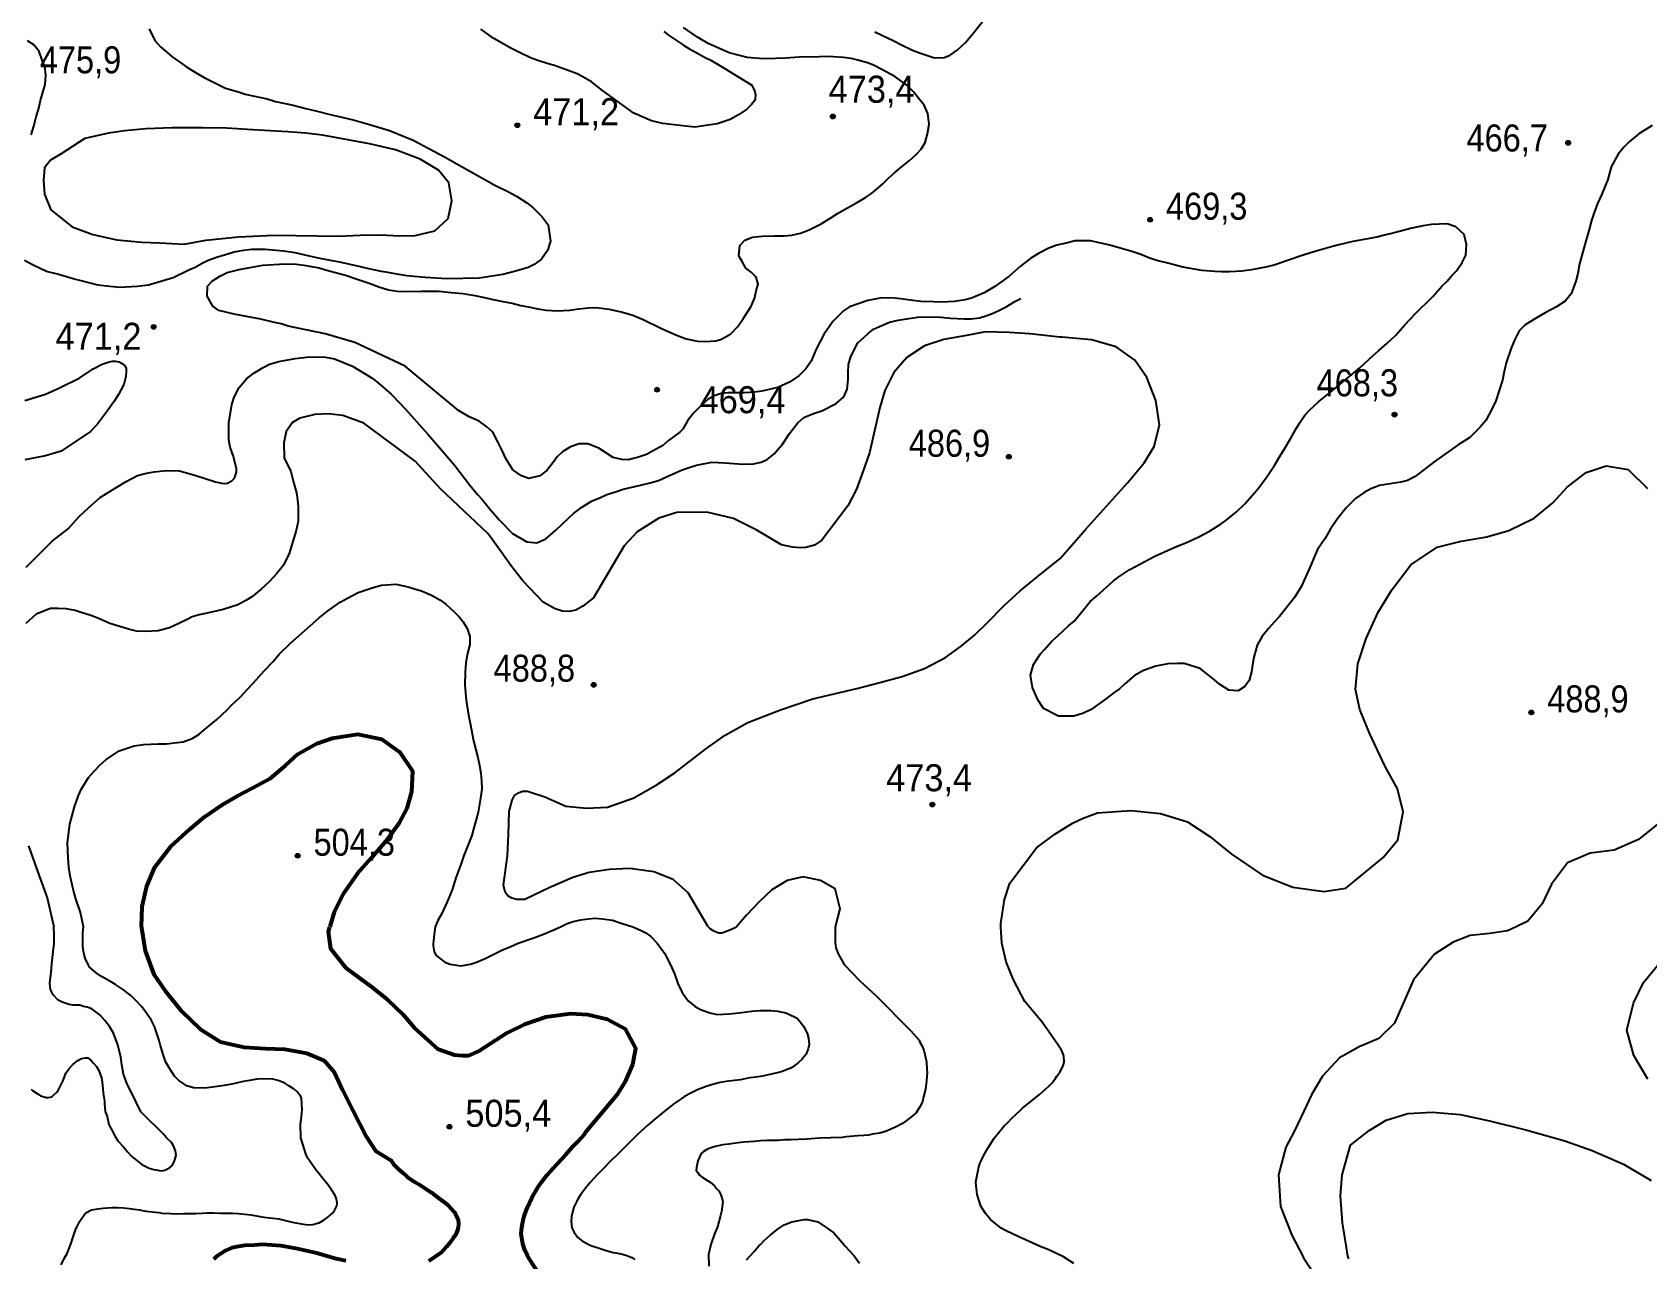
# Model space of a CAD drawing. Header units: metres. Extents: x 547833 to 556102, y 1844799 to 1850994.
# Drawn here: x 552672 to 553688, y 1847791 to 1848563 of the extents above; entities that cross this region are included whole.
import ezdxf

# ---------------------------------------------------------------- set-up
doc = ezdxf.new("R2010")
doc.units = ezdxf.units.M
doc.header["$LTSCALE"] = 6.8
for name, color, linetype, lineweight in [('1', 7, 'Continuous', 25), ('2', 7, 'Continuous', 53), ('3', 7, 'Continuous', 25), ('5', 7, 'Continuous', 13)]:
    doc.layers.add(name, color=color, linetype=linetype, lineweight=lineweight)

msp = doc.modelspace()

# ---------------------------------------------------------------- hatches: boundary and pattern name
at = {"layer": '5'}
for points in [[(553177.45, 1848509.72, 1), (553174.45, 1848509.72, 1)], [(552978.95, 1848504.25, 1), (552975.95, 1848504.25, 1)], [(553640.04, 1848493.17, 1), (553637.04, 1848493.17, 1)], [(553377.04, 1848444.79, 1), (553374.04, 1848444.79, 1)], [(552750.16, 1848377.36, 1), (552747.16, 1848377.36, 1)], [(553066.86, 1848337.87, 1), (553063.86, 1848337.87, 1)], [(553530.77, 1848322.24, 1), (553527.77, 1848322.24, 1)], [(553288.15, 1848295.69, 1), (553285.15, 1848295.69, 1)], [(553027, 1848152.21, 1), (553024, 1848152.21, 1)], [(553616.88, 1848134.87, 1), (553613.88, 1848134.87, 1)], [(553240.05, 1848076.89, 1), (553237.05, 1848076.89, 1)], [(552840.77, 1848044.7, 1), (552837.77, 1848044.7, 1)], [(552936.26, 1847874.21, 1), (552933.26, 1847874.21, 1)]]:
    msp.add_hatch(color=256, dxfattribs=at).paths.add_polyline_path(points)

# ---------------------------------------------------------------- linework, layer by layer
at = {"layer": '1'}
for p, q in [((552704.2, 1847996.29), (552704.47, 1848000)), ((553000, 1847997.97), (553004.53, 1848000)), ((553050.06, 1848000), (553050.35, 1847999.87))]:
    msp.add_line(p, q, dxfattribs=at)
for points in [[(553202.41, 1848563.04), (553214.27, 1848557.28), (553219.13, 1848554.83), (553226.14, 1848551.52), (553230.44, 1848549.8), (553239.8, 1848546.6), (553245.93, 1848546.82), (553249.71, 1848548.35), (553254.1, 1848551.38), (553259.39, 1848556.24), (553264.68, 1848562.52), (553271.04, 1848570.51)], [(553000, 1848387.64), (553002.42, 1848387.52), (553010.42, 1848387.95), (553016.16, 1848388.76), (553022.26, 1848389.3), (553026.97, 1848389.52), (553035.29, 1848388.56), (553043.71, 1848386.68), (553050.09, 1848384.72), (553056.54, 1848382.13), (553067.74, 1848376.62), (553071.9, 1848374.72), (553078.21, 1848371.96), (553083.65, 1848369.9), (553090.75, 1848368.49), (553095.67, 1848368.26), (553102.25, 1848368.69), (553105.8, 1848369.68), (553111.86, 1848373.08), (553116.24, 1848377.58), (553119.82, 1848382.86), (553124.28, 1848390.03), (553124.92, 1848391.31), (553126.92, 1848395.96), (553127.71, 1848400.15), (553128.98, 1848404.24), (553127.69, 1848408.68), (553124.5, 1848411.79), (553121.2, 1848414.41), (553119.04, 1848418.12), (553116.85, 1848422.13), (553117.39, 1848428.51), (553120.64, 1848431.88), (553125.31, 1848433.83), (553131.41, 1848434.36), (553138.97, 1848434.59), (553145.27, 1848434.67), (553150.12, 1848435.06), (553155.66, 1848436.32), (553160.96, 1848438.34), (553168.58, 1848442.21), (553174.77, 1848446.07), (553178.89, 1848448.74), (553183.35, 1848451.14), (553190.76, 1848455.46), (553196.54, 1848458.8), (553200.21, 1848461.27), (553204.25, 1848464.57), (553207.4, 1848467.45), (553211.24, 1848471.2), (553214.84, 1848474.29), (553218.85, 1848477.9), (553223.93, 1848481.8), (553228.36, 1848485.93), (553231.47, 1848489.13), (553233.99, 1848493.36), (553235.44, 1848498.73), (553236.46, 1848505.01), (553235.72, 1848511.55), (553233.39, 1848516.82), (553229.7, 1848521.45), (553226.92, 1848525.08), (553222.48, 1848529.48), (553214.91, 1848534.93), (553206.83, 1848539.39), (553201.48, 1848541.94), (553197.67, 1848543.56), (553191.64, 1848545.24), (553187.58, 1848546.2), (553182.62, 1848546.75), (553176.25, 1848547.29), (553171.81, 1848547.42), (553167.41, 1848547.23), (553154.8, 1848547.07), (553146.34, 1848546.43), (553139.9, 1848546.17), (553132.17, 1848546.08), (553121.98, 1848546.82), (553117.27, 1848548.02), (553110.75, 1848549.81), (553097.6, 1848555.74), (553090.84, 1848559.71)], [(553090.84, 1848559.71), (553081.95, 1848565.65)], [(553691.31, 1848504.14), (553682.9, 1848498.92), (553676.85, 1848493.82), (553673.74, 1848490.62), (553670, 1848485.94), (553665.69, 1848478.03), (553663.42, 1848470.19), (553659.73, 1848460.93), (553657.08, 1848455.1), (553654.39, 1848448.16), (553653.25, 1848444.25), (553651.67, 1848438.7), (553648.96, 1848429.23), (553647.07, 1848422.23), (553645.76, 1848417.03), (553644.56, 1848410.89), (553643.36, 1848406.18), (553640.33, 1848398.1), (553636.73, 1848393.58), (553631.3, 1848389.97), (553624.14, 1848386.31), (553617.91, 1848382.76), (553611.57, 1848378.73), (553607.74, 1848374.98), (553604.77, 1848369.12), (553602.67, 1848363.98), (553599.6, 1848354.79), (553598.13, 1848348.31), (553597.2, 1848343.94), (553594.86, 1848336.73), (553593, 1848330.84), (553590.69, 1848326.15), (553586.65, 1848318.59), (553583.06, 1848314.08), (553576.66, 1848307.82), (553569.29, 1848303.2), (553554.24, 1848292.49), (553542.34, 1848283.25), (553537.56, 1848280.81), (553533.27, 1848279.7), (553527.83, 1848278.92), (553519.93, 1848277.55), (553514.32, 1848275.5), (553510.17, 1848273.13), (553504.74, 1848269.51), (553498.79, 1848263.47), (553493.26, 1848256.53), (553488.81, 1848249.87), (553485.36, 1848244.11), (553483.21, 1848240.7), (553480.76, 1848237.27), (553478.76, 1848232.62), (553476.76, 1848227.97), (553474.14, 1848221.83), (553470.73, 1848214.34), (553466.48, 1848207.23), (553460.12, 1848199.24), (553456.94, 1848195.25), (553453.56, 1848191.71), (553450.2, 1848187.86), (553445.92, 1848182.48), (553442.88, 1848177.24), (553440.75, 1848169.57), (553439.86, 1848164.89), (553439.42, 1848160.42), (553437.84, 1848154.87), (553435.11, 1848151.09), (553430.99, 1848148.41), (553425.1, 1848148.85), (553419.3, 1848152.62), (553415.1, 1848156.25), (553406.98, 1848162.43), (553396.99, 1848165.56), (553392.87, 1848165.73), (553386.74, 1848165.5), (553379.18, 1848163.86), (553371.43, 1848161.24), (553365.79, 1848158.08), (553359.46, 1848152.62), (553356.31, 1848149.74)], [(553356.31, 1848149.74), (553352.96, 1848147.31), (553347.42, 1848143.21), (553342.16, 1848139.45), (553338.53, 1848136.67), (553333.58, 1848134.37), (553327.48, 1848132.42), (553317.99, 1848132.61), (553308.45, 1848137.37), (553304.83, 1848142.8), (553301.59, 1848150.48), (553300.4, 1848158.24), (553302.15, 1848165.07), (553306.47, 1848171.56), (553309.13, 1848174.55), (553313.76, 1848179.65), (553317.18, 1848182.88), (553321.33, 1848186.67), (553324.48, 1848189.55), (553327.8, 1848192.3), (553331.67, 1848197.16), (553337.93, 1848204.66), (553341.8, 1848208.1), (553352.56, 1848217.68), (553355.91, 1848220.12), (553362.8, 1848224.85), (553378.44, 1848233.09), (553384.6, 1848235.84), (553392.57, 1848239.43), (553398, 1848241.63), (553406.1, 1848245.39), (553412.82, 1848248.83), (553419.6, 1848253.07), (553423.09, 1848255.68), (553429.91, 1848261.03), (553435.03, 1848266.03), (553439.8, 1848271.31), (553443.7, 1848275.86), (553448.88, 1848283.08), (553454.03, 1848290.61), (553456.41, 1848294.67), (553460.14, 1848300.78), (553463.97, 1848307.37), (553467.29, 1848312.95), (553469.95, 1848317.36), (553472.92, 1848321.8), (553475.72, 1848324.96), (553481.73, 1848330.38), (553489.97, 1848337.16), (553493.88, 1848340.28), (553507.43, 1848351.61), (553513.59, 1848357.2), (553519.47, 1848362.45), (553524.48, 1848366.96), (553529.91, 1848372), (553535.79, 1848378.67), (553542.57, 1848385.75), (553546.09, 1848389.47), (553549.24, 1848392.35), (553553.35, 1848396.45), (553559.23, 1848403.11), (553562.51, 1848406.17), (553565.28, 1848409.64), (553568.25, 1848412.66), (553571.91, 1848417.97), (553574.09, 1848422.48), (553574.59, 1848429.17), (553573.09, 1848435.48), (553567.95, 1848440.42), (553562.37, 1848442.31), (553557.34, 1848442.06), (553552.63, 1848441.84), (553547.36, 1848440.93), (553540.26, 1848439.49), (553533.06, 1848437.57), (553529.08, 1848436.49), (553523.09, 1848435.02), (553518.93, 1848434.07), (553512.59, 1848432.88), (553503, 1848431.16), (553494.23, 1848429.06), (553490.25, 1848427.98), (553478.48, 1848424.59), (553472.38, 1848422.64), (553461.44, 1848418.87), (553454.13, 1848416.47), (553449.08, 1848415.1), (553439.34, 1848413.21), (553433.28, 1848412.37), (553425.59, 1848411.97), (553420.53, 1848412.03), (553416.23, 1848412.33), (553408.12, 1848412.83), (553396.2, 1848414.95), (553386.59, 1848417.5), (553379.76, 1848419.25), (553374.84, 1848420.9), (553369.71, 1848423), (553363.99, 1848424.72), (553350.25, 1848428.85), (553338.12, 1848431.42)], [(553338.12, 1848431.42), (553328.49, 1848431.44), (553322.63, 1848430.14), (553316.78, 1848428.85), (553311.79, 1848426.86), (553305.39, 1848423.45), (553300.51, 1848420.53), (553293.97, 1848415.52), (553286.95, 1848409.2), (553277.89, 1848402.81), (553271.24, 1848398.74), (553263.25, 1848395.46), (553259.26, 1848394.38), (553252.58, 1848393.46), (553244.75, 1848392.89), (553239.34, 1848393.23), (553231.27, 1848393.42), (553226.31, 1848393.96), (553220.21, 1848394.85), (553214.94, 1848395.35), (553206.69, 1848395.68), (553198.03, 1848394.07), (553192.56, 1848392.19), (553186.5, 1848389.92), (553182.66, 1848387.59), (553176.02, 1848380.68), (553173.16, 1848376.72), (553170.57, 1848373.11), (553165.36, 1848363.36), (553162.25, 1848355.91), (553158.87, 1848350.94), (553154.48, 1848346.5), (553148.77, 1848342.54), (553141.39, 1848339.33), (553131.25, 1848336.92), (553126.57, 1848336.39), (553120.3, 1848335.99), (553116.21, 1848335.85), (553110.04, 1848335.94), (553105.68, 1848335.44), (553101.87, 1848334.22), (553097.54, 1848331.99), (553092.8, 1848327.82), (553088.27, 1848323.21), (553084.58, 1848318.21), (553081.62, 1848313.04), (553079.66, 1848311.22), (553072.56, 1848305.85), (553068.98, 1848302.77), (553064.84, 1848300.41), (553058.77, 1848297.04), (553053.76, 1848295.38), (553047.34, 1848293.7), (553043.23, 1848293.87), (553037.74, 1848295.13), (553032.96, 1848298.37), (553028.71, 1848301.19), (553021.8, 1848303.87), (553016.44, 1848303.89), (553010.85, 1848301.84), (553005.99, 1848298.93), (553002.58, 1848295.71), (553000, 1848292.13)], [(553050.39, 1848294.5), (553047.34, 1848293.7), (553043.23, 1848293.87), (553037.74, 1848295.13), (553032.96, 1848298.37), (553028.71, 1848301.19), (553021.8, 1848303.87), (553016.44, 1848303.89), (553010.85, 1848301.84), (553005.99, 1848298.93), (553002.58, 1848295.71), (552999.86, 1848291.94), (552996, 1848287.1), (552991.52, 1848283.6), (552984.61, 1848282.03), (552980.02, 1848283.71), (552974.55, 1848287.5), (552970.5, 1848294.12), (552967.41, 1848300.54), (552965.15, 1848305.16), (552961.96, 1848311.09), (552958.26, 1848314.61), (552953.45, 1848318.16), (552947.16, 1848320.9), (552940.55, 1848324.86), (552906.96, 1848352.71), (552875.32, 1848367.6), (552856.59, 1848373.11), (552833.39, 1848377.84), (552828.81, 1848379.22), (552824.76, 1848380.18), (552816.16, 1848382.21), (552807.11, 1848384.02), (552799.38, 1848385.36), (552789.64, 1848387.73), (552785.85, 1848390.46), (552782.3, 1848396.69), (552782.53, 1848403.03), (552785.78, 1848406.4), (552790.8, 1848409.49), (552794.99, 1848411.55), (552802.5, 1848413.5), (552808.08, 1848414.45), (552817.36, 1848416.13), (552831.47, 1848417.1), (552838.43, 1848416.94), (552843.25, 1848416.23), (552852.75, 1848414.62), (552856.84, 1848413.34), (552869.39, 1848409.87)], [(552869.39, 1848409.87), (552876.78, 1848407.39), (552884.16, 1848404.92), (552890.27, 1848402.61), (552896.47, 1848400.78), (552901.78, 1848399.96), (552907.18, 1848399.63), (552917.01, 1848399.96), (552928.26, 1848399.79), (552935.92, 1848399.08), (552943.09, 1848398.47), (552950.82, 1848397.14), (552956.81, 1848395.77), (552961.18, 1848394.84), (552968.28, 1848393.44), (552974.24, 1848392.38), (552979.62, 1848390.93), (552984.29, 1848390.04), (552990.29, 1848388.67), (552995.59, 1848387.85), (553002.42, 1848387.52), (553010.42, 1848387.95), (553016.16, 1848388.76), (553022.26, 1848389.3), (553026.97, 1848389.52), (553035.29, 1848388.56), (553043.71, 1848386.68), (553050.09, 1848384.72), (553050.4, 1848384.59)], [(553000, 1848079.42), (553007.98, 1848075.87), (553020.98, 1848074.62), (553034.15, 1848075.33), (553050.65, 1848081.1), (553064.8, 1848089.2), (553076.53, 1848096.9), (553095.88, 1848111.82), (553108.27, 1848120.63), (553122.45, 1848128.47), (553142.99, 1848136.39), (553163.36, 1848143.5), (553190.94, 1848150.01), (553205.59, 1848153.75), (553219.58, 1848157.54), (553233.57, 1848162.51), (553246.81, 1848169.46), (553256.66, 1848176.56), (553264.97, 1848183.47), (553272.93, 1848191.13), (553283.63, 1848202.22), (553293.88, 1848211.35), (553305.14, 1848220.61), (553319.02, 1848231.62), (553324.87, 1848238.46), (553334.96, 1848249.96), (553348.13, 1848264.56), (553361.37, 1848279.35), (553371.7, 1848291.82), (553378.01, 1848302.08), (553381.41, 1848315.75), (553379.07, 1848331.04), (553373.38, 1848345.62), (553365.86, 1848356.54), (553354.17, 1848364.93), (553338.69, 1848369.15), (553319.92, 1848370.89), (553318.67, 1848370.85), (553299.88, 1848373.07), (553286.82, 1848373.77), (553272.04, 1848374.34), (553260.1, 1848371.95), (553245.82, 1848369.55), (553233.54, 1848365.56), (553222.44, 1848358.07), (553214.28, 1848348.7), (553208.69, 1848337.28), (553205.46, 1848326.78), (553198.97, 1848298.11), (553195.06, 1848286.76), (553190.78, 1848275.23), (553185.33, 1848264.87), (553169.05, 1848243.19), (553164.47, 1848240.06), (553158.93, 1848238.61), (553155.44, 1848238.37), (553150.62, 1848238.73), (553143.63, 1848240.3), (553128.22, 1848249.43), (553113.35, 1848256.84), (553096.78, 1848260.94), (553096.78, 1848260.94), (553077.85, 1848260.61), (553066.57, 1848256.99), (553052.84, 1848248.55), (553044.77, 1848239.58), (553025.29, 1848207.03), (553018.75, 1848201.79), (553014.25, 1848199.18), (553009.89, 1848198.31), (553005.97, 1848198.6), (553001.18, 1848200.05), (553000, 1848200.71)], [(552929.22, 1848275.52), (552913.1, 1848292.86), (552880.87, 1848316.75), (552867.71, 1848321.61), (552858.55, 1848322.76), (552849.97, 1848322.19), (552840.53, 1848319.9), (552835.96, 1848317.32), (552831.95, 1848311.59), (552830.52, 1848304.44), (552830.81, 1848294.99), (552834.89, 1848286.34), (552836.74, 1848279.76), (552838.45, 1848273), (552839.12, 1848268.5), (552839.61, 1848264.14), (552839.53, 1848255.13), (552838.3, 1848249.3), (552833.93, 1848234.91), (552830.34, 1848227.56), (552825.92, 1848222), (552821.56, 1848217.25), (552816.27, 1848212.38), (552810.49, 1848207.62), (552806.65, 1848205.29), (552801.6, 1848202.51), (552792.46, 1848199.58), (552783.21, 1848197.58), (552777.36, 1848196.29), (552772.92, 1848195), (552769.36, 1848193.01), (552765, 1848191.1), (552758.56, 1848188), (552751.49, 1848186.25), (552743.66, 1848185.68), (552737.94, 1848185.98), (552732.92, 1848187.15), (552721.13, 1848190.86), (552713.5, 1848194.1), (552709.2, 1848195.83), (552703.13, 1848197.82), (552699.21, 1848198.96), (552693.56, 1848200.05), (552688.64, 1848200.28), (552683.75, 1848200.2), (552674.68, 1848196.65), (552668.25, 1848190.71)], [(553281.73, 1848000), (553281.62, 1848002.18), (553283.95, 1848017.13), (553287.21, 1848027.37), (553304.07, 1848049.75), (553315.5, 1848058.24), (553326.76, 1848065.18), (553333.37, 1848068.29), (553342.47, 1848071.76), (553363.39, 1848073.11), (553382, 1848071.18), (553399.1, 1848065.98), (553413.17, 1848056.79), (553426.56, 1848045.97), (553446.28, 1848032.43), (553465.31, 1848024.91), (553484.8, 1848022.14), (553498.77, 1848024.37), (553510.31, 1848033.71), (553522.25, 1848043.66), (553531.35, 1848054.8), (553534.83, 1848072.26), (553531.19, 1848086.89), (553523.24, 1848101.25), (553513.48, 1848121.76), (553507.46, 1848136.6), (553504.77, 1848149.32), (553506.16, 1848165.51), (553511.49, 1848181.42), (553519, 1848197.83), (553527.51, 1848211.9), (553539.56, 1848227.71), (553556.18, 1848238.8), (553571.32, 1848242.58), (553587.43, 1848245.26), (553601.15, 1848249.4), (553617.23, 1848256.98), (553628.89, 1848266.68), (553637.93, 1848276.48), (553649.8, 1848285.86), (553662.5, 1848289.88), (553676.34, 1848287.67), (553688.43, 1848275.8)], [(553050.38, 1848245.82), (553044.77, 1848239.58), (553025.29, 1848207.03), (553018.75, 1848201.79), (553014.25, 1848199.18), (553009.89, 1848198.31), (553005.97, 1848198.6), (553001.18, 1848200.05), (552993.63, 1848204.27), (552981.01, 1848217.54), (552973.4, 1848227.33), (552967.37, 1848235.87), (552959.07, 1848247.15), (552929.22, 1848275.52)], [(552704.47, 1848000), (552702.73, 1848008.94), (552699.69, 1848017.55), (552698.04, 1848023.68), (552696.15, 1848031.99), (552695.38, 1848037.43), (552694.88, 1848043.22), (552694.55, 1848053.13), (552695.94, 1848064.5), (552698.97, 1848075.42), (552701.48, 1848082.5), (552703.21, 1848086.8), (552707.76, 1848093.94), (552711.25, 1848097.97), (552714.92, 1848101.86), (552718.65, 1848105.13), (552727.03, 1848110.65), (552736.31, 1848113.76), (552742.37, 1848114.6), (552751.48, 1848115.01), (552756.68, 1848115.12), (552761.67, 1848115.69), (552767.28, 1848116.32), (552772.89, 1848118.38), (552777.18, 1848120.92), (552780.33, 1848123.8), (552788.42, 1848130.4), (552794.99, 1848136.52), (552797.66, 1848139.5), (552803.08, 1848144.54), (552813.35, 1848155.65), (552818.12, 1848160.93), (552823.76, 1848166.94), (552827.66, 1848171.48), (552834.47, 1848178.26), (552852.7, 1848194.37), (552858.06, 1848198.61), (552865.95, 1848204.25), (552870.55, 1848206.82), (552877.27, 1848210.27), (552886.86, 1848213.41), (552892.05, 1848214.94), (552900.99, 1848215.48), (552908.76, 1848213.83), (552913.34, 1848212.46), (552917.25, 1848211.32), (552923.39, 1848208.7), (552928.63, 1848205.67), (552932.42, 1848202.94), (552937.69, 1848198.17), (552940.89, 1848195.05), (552943.46, 1848191.87), (552946, 1848187.58), (552947.67, 1848182.56), (552947.62, 1848177.5), (552946.03, 1848171.95), (552944.97, 1848165.99), (552944.54, 1848160.1), (552944.35, 1848152.02), (552945.27, 1848142.5), (552946.81, 1848133.04), (552947.69, 1848128.09), (552949.9, 1848116.97), (552952.66, 1848106.54)], [(552952.66, 1848106.54), (552953.71, 1848101.45), (552954.41, 1848096.64), (552954.98, 1848091.65), (552955.06, 1848086.76), (552954.31, 1848080.84), (552952.77, 1848072.13), (552949.88, 1848061.39), (552948.75, 1848057.47), (552946.82, 1848052.2), (552943.85, 1848044.91), (552941.82, 1848039.16), (552939.07, 1848031.42), (552936.52, 1848023.24), (552933.28, 1848015.61), (552929.73, 1848007.94), (552927.44, 1848003.92), (552925.81, 1848000)], [(553050.35, 1848036.43), (553048.01, 1848036.76), (553035.5, 1848035.99), (553022.58, 1848034.14), (553012.41, 1848031.04), (552998.43, 1848024.9), (552982.19, 1848017.22), (552977.16, 1848017.22), (552974.05, 1848017.92), (552971.42, 1848019.55), (552969.75, 1848021.87), (552968.79, 1848026.28), (552971.38, 1848044.57), (552971.81, 1848058), (552972.38, 1848072.47), (552974.29, 1848079.67), (552975.73, 1848082.69), (552978.12, 1848084.31), (552980.75, 1848085.24), (552983.86, 1848085.24), (552994.71, 1848081.78), (553007.98, 1848075.87), (553020.98, 1848074.62), (553034.15, 1848075.33), (553050.36, 1848081)], [(553700.97, 1848069.6), (553682.8, 1848055.03), (553667.46, 1848048.17), (553652.28, 1848046.37), (553638.21, 1848040.34), (553628.1, 1848026.77), (553622.27, 1848014.51), (553613.25, 1848003.47), (553605.85, 1848000)], [(552669.87, 1848051), (552673.78, 1848040.23), (552677.44, 1848029.86), (552681.69, 1848018.17), (552685.96, 1848000)], [(553097.58, 1848000), (553084.97, 1848021.33), (553075.57, 1848029.75), (553063.33, 1848034.6), (553048.01, 1848036.76), (553035.5, 1848035.99), (553022.58, 1848034.14), (553012.41, 1848031.04), (553000, 1848025.59)], [(553177.62, 1848000), (553180.56, 1848011.25), (553177.31, 1848023.88), (553168.26, 1848029.22), (553157.36, 1848031.36), (553147.22, 1848029.17), (553137.62, 1848023.27), (553129.74, 1848016.02), (553121.63, 1848007.3), (553115.41, 1848000)], [(552716.76, 1847898.36), (552716.9, 1847895.34), (552717.67, 1847890.37), (552717.67, 1847888.55), (552718.22, 1847883.76), (552719.38, 1847880.65), (552720.54, 1847875.73), (552721.88, 1847872.84), (552724.2, 1847868.45), (552726.16, 1847865.44), (552729.63, 1847861.59), (552732.21, 1847858.44), (552734.97, 1847855.51), (552741.2, 1847850.56), (552745.91, 1847848.26), (552748.84, 1847847.38), (552753.59, 1847846.5), (552755.77, 1847846.95), (552758.65, 1847848.29), (552760.29, 1847849.89), (552761.66, 1847852.07), (552762.81, 1847856.24), (552762.49, 1847859.04), (552761.11, 1847862.32), (552759.86, 1847864.4), (552756.7, 1847867.28), (552754.61, 1847869.68), (552750.03, 1847874.42), (552746.64, 1847877.47), (552740.68, 1847883.67), (552737.83, 1847889.22), (552735.95, 1847893.25), (552732.03, 1847901.1), (552729.71, 1847907.31), (552728.63, 1847913.26), (552728.09, 1847918.05), (552726.2, 1847925.73), (552723.35, 1847933.09), (552720.85, 1847937.26), (552718, 1847940.98), (552714.75, 1847944.66), (552709.68, 1847948.33), (552706.93, 1847949.44), (552704.44, 1847949.96), (552702.13, 1847950.71), (552698.09, 1847950.66), (552695.6, 1847951.19), (552691.21, 1847952.51), (552688.63, 1847953.84), (552685.43, 1847957.11), (552683.82, 1847960.57), (552683.37, 1847964.57), (552684.19, 1847971.54), (552684.63, 1847976.65), (552685.76, 1847986.28), (552686.02, 1847989.35), (552686.18, 1847995.03), (552685.96, 1848000)], [(552925.81, 1848000), (552925.28, 1847996.8), (552924.91, 1847993.54), (552924.54, 1847989.16), (552924.54, 1847988.04), (552925.09, 1847984.26), (552926.35, 1847981.93), (552931.77, 1847977.83), (552935.15, 1847976.48), (552941.84, 1847975.38), (552948.04, 1847976.45), (552952.45, 1847978.07), (552954.81, 1847979.08), (552956.82, 1847979.93), (552968.1, 1847985.42), (552971.88, 1847987.09), (552977.91, 1847989.63), (552979.81, 1847990.34), (552985.9, 1847992.4), (552989.47, 1847993.76), (552994.99, 1847995.73), (553004.53, 1848000)], [(553004.53, 1848000), (553008.8, 1848002.1), (553012.53, 1848003.24), (553017.4, 1848004.37), (553022.05, 1848004.94), (553026.35, 1848005.5), (553030.8, 1848005.07), (553037.36, 1848004.28), (553043.45, 1848001.99), (553050.06, 1848000)], [(553004.53, 1848000), (553008.8, 1848002.1), (553012.53, 1848003.24), (553017.4, 1848004.37), (553022.05, 1848004.94), (553026.35, 1848005.5), (553030.8, 1848005.07), (553037.36, 1848004.28), (553043.45, 1848001.99), (553050.06, 1848000)], [(553050.06, 1848000), (553055.47, 1847997.61), (553058.39, 1847996.15), (553061.52, 1847993.83), (553065.43, 1847989.63), (553067.75, 1847986.67), (553069.98, 1847983.33), (553071.98, 1847979.96), (553074.74, 1847974.2), (553076.41, 1847970.42), (553078.46, 1847964.33), (553081.03, 1847959.17), (553083.59, 1847955.12), (553084.9, 1847953.41), (553089.26, 1847949.94), (553092.59, 1847947.96), (553098.52, 1847945.91), (553103.09, 1847944.94), (553110.87, 1847945.2), (553116.75, 1847945.87), (553124.93, 1847946.92), (553129.97, 1847947.36), (553136.9, 1847947.41), (553141.04, 1847947.01), (553146.37, 1847945.88), (553147.93, 1847945.31), (553153.45, 1847942.46), (553155.45, 1847940.21), (553157.49, 1847937.47), (553159.73, 1847933.01), (553160.58, 1847929.89), (553161.03, 1847925.97), (553160.46, 1847923.3), (553159.11, 1847919.93), (553156.4, 1847916.52), (553154.39, 1847914.56), (553150.61, 1847911.77), (553149.44, 1847911.14), (553143.38, 1847908.85), (553141.94, 1847908.43), (553135.31, 1847906.81), (553131.66, 1847906.15), (553127.67, 1847905.33), (553123.61, 1847904.99), (553117.79, 1847903.84), (553114.12, 1847903.42), (553108.87, 1847902.7), (553105.09, 1847902.15), (553101.12, 1847901.08), (553096.94, 1847899.74), (553091.23, 1847897.6), (553086.17, 1847895.17), (553082.67, 1847893.29), (553077.73, 1847889.88), (553075.88, 1847888.67), (553070.99, 1847884.77), (553067.46, 1847882.02), (553062.71, 1847878.01), (553059.56, 1847875.17), (553053.26, 1847869.5)], [(553177.62, 1848000), (553177.48, 1847999.47), (553177.45, 1847990.23), (553177.88, 1847986.69), (553179.29, 1847983.01), (553183.11, 1847976.22), (553192.83, 1847966), (553202.97, 1847956.76), (553225.07, 1847934.57), (553230.19, 1847928.68), (553230.72, 1847927.53), (553232.24, 1847924.87), (553233.13, 1847922.34), (553234.97, 1847915.06), (553235.11, 1847910.22), (553235.29, 1847908.62), (553234.91, 1847903.12), (553234.3, 1847897.79), (553233.02, 1847892.99), (553232.36, 1847889.88), (553230.68, 1847886.86), (553228.29, 1847882.95), (553225.9, 1847880.86), (553222.18, 1847878.01), (553219.74, 1847876.31), (553215.35, 1847874), (553212.47, 1847872.66), (553209.76, 1847871.54), (553205.46, 1847870.25), (553200.89, 1847869.53), (553198.31, 1847869.03), (553195.52, 1847868.71), (553191.7, 1847868.48), (553184.29, 1847867.85), (553181.89, 1847867.57), (553167.6, 1847866.97), (553159.56, 1847866.46), (553154.32, 1847866.27), (553149.71, 1847865.95), (553145.67, 1847865.9), (553141.45, 1847865.62), (553134.57, 1847865.65), (553130.35, 1847865.37), (553126.36, 1847864.92), (553119.92, 1847864.6), (553116.32, 1847864.19), (553110.56, 1847863.33), (553106.56, 1847862.88), (553101.24, 1847861.67), (553098.71, 1847860.78), (553096.58, 1847859.93), (553094.32, 1847858.46), (553093.03, 1847857.3), (553090.91, 1847852.81), (553090.17, 1847848.68), (553089.99, 1847846.64), (553090.93, 1847845.53), (553092.13, 1847843.85), (553093.69, 1847842.61), (553096.75, 1847840.53), (553098.71, 1847839.33), (553101.6, 1847837.03), (553102.8, 1847835.35), (553104.18, 1847833.88), (553105.48, 1847831.4)], [(553097.58, 1848000), (553098.57, 1847999.04), (553100.28, 1847997.84), (553102.5, 1847996.77), (553104.21, 1847996.26), (553105.04, 1847996.22), (553106.2, 1847996.31), (553107.31, 1847996.59), (553109.11, 1847997.28), (553112.62, 1847998.67), (553115.41, 1848000)], [(553285.01, 1847978.01), (553282.25, 1847989.78), (553281.73, 1848000)], [(553605.85, 1848000), (553600.43, 1847997.46), (553589.24, 1847995.72), (553576.95, 1847994.54), (553566.13, 1847990.26), (553554.51, 1847982.75), (553541.26, 1847966.59), (553529.29, 1847939.45), (553519.35, 1847929.68), (553507, 1847924.54), (553494.68, 1847917.51), (553484.07, 1847906.03), (553477.33, 1847894.65), (553472.34, 1847884.03), (553466.36, 1847871.57), (553460.89, 1847861.41), (553456.41, 1847844.05), (553457.61, 1847824.03), (553464.77, 1847805.97), (553471.77, 1847792.36), (553472, 1847791.68), (553477.92, 1847782.99)], [(552858.24, 1847817.27), (552861.17, 1847819.84), (552862.34, 1847821.58), (552863.99, 1847824.49), (552864.18, 1847826.13), (552863.74, 1847828.93), (552862.89, 1847830.94), (552860.62, 1847834.52), (552858.58, 1847837.27), (552854.24, 1847842.73), (552850.77, 1847847.04), (552845.56, 1847854.76), (552844.41, 1847857.23), (552841.29, 1847867.29), (552841.03, 1847876.19), (552841.37, 1847878.58), (552842.01, 1847884.97), (552841.7, 1847892.13), (552841.31, 1847893.32), (552839, 1847896.29), (552837.09, 1847897.8), (552833.74, 1847900.03), (552831.2, 1847901.6), (552827.04, 1847903.36), (552823.72, 1847904.22), (552817.76, 1847904.29), (552813.81, 1847904.09), (552807.61, 1847903.02), (552805.06, 1847902.6), (552797.8, 1847901.04), (552793.07, 1847900.13), (552785.75, 1847899.05), (552780.72, 1847898.6), (552773.65, 1847898.67), (552769.53, 1847899.94), (552764.58, 1847903.22), (552761.77, 1847906.13), (552758.33, 1847911.31), (552756.14, 1847915.28), (552754.67, 1847919.58), (552752.83, 1847925.94), (552752.17, 1847928.47), (552749.19, 1847937.3), (552747.27, 1847941.05), (552743.7, 1847946.35), (552741.08, 1847949.77), (552736.99, 1847954.14), (552734.21, 1847956.8), (552729.71, 1847960.38), (552724.75, 1847963.66), (552721.05, 1847965.72), (552715.87, 1847968.73), (552712.52, 1847970.95), (552708.38, 1847974.7), (552707.61, 1847975.97), (552705.51, 1847980.32), (552704.66, 1847983.45), (552704.19, 1847987.61), (552704.18, 1847990.96), (552704.2, 1847996.29)], [(553688.59, 1847904.08), (553679.85, 1847918.99), (553675.37, 1847935.07), (553679.61, 1847951.99), (553685.92, 1847964.96), (553697.67, 1847979.31)], [(553327.64, 1847788.21), (553321.1, 1847792.32), (553311.9, 1847796.74), (553306.39, 1847798.95), (553294.88, 1847804.12), (553292.97, 1847804.91), (553285.06, 1847808.67), (553281.82, 1847810.53), (553275.14, 1847815.84), (553272.07, 1847819.74), (553269.13, 1847824.26), (553266.67, 1847831.67), (553266.04, 1847837.26), (553265.99, 1847839.48), (553266.43, 1847842.77), (553267.66, 1847847.96), (553267.75, 1847848.98), (553268.67, 1847851.52), (553269.34, 1847852.81), (553270.44, 1847855.56), (553273.49, 1847860.76), (553277.43, 1847867.07), (553283.63, 1847874.86), (553286.37, 1847877.39), (553288.37, 1847879.44), (553291.47, 1847882.42), (553293.68, 1847884.29), (553295.32, 1847885.89), (553305.87, 1847894.57), (553311.76, 1847899.69), (553313.76, 1847901.74), (553315.88, 1847904.41), (553316.9, 1847906.14), (553318.85, 1847908.59), (553320.66, 1847912.23), (553321.28, 1847913.92), (553321.54, 1847915.16), (553321.35, 1847918.58), (553320.73, 1847920.53), (553319.7, 1847922.44), (553317.25, 1847926.21), (553307.74, 1847939.92), (553296.67, 1847953.09), (553289.54, 1847966.7), (553285.01, 1847978.01)], [(552671.7, 1847897.91), (552672.42, 1847896.97), (552676.11, 1847894.76), (552677.44, 1847893.7), (552679.75, 1847892.95), (552680.99, 1847892.69), (552682.42, 1847892.65), (552684.59, 1847893.09), (552685.7, 1847894.03), (552687.51, 1847895.85), (552688.75, 1847897.41), (552691.71, 1847903.41), (552693.44, 1847907.85), (552695.52, 1847910.92), (552697.86, 1847913.41), (552701.01, 1847915.99), (552703.32, 1847917.07), (552705.89, 1847917.56), (552707.31, 1847917.52), (552709.31, 1847915.92), (552710.91, 1847914.29), (552712.78, 1847912.07), (552714.08, 1847909.59), (552715.82, 1847904.93), (552716.31, 1847902.35), (552716.76, 1847898.36)], [(553500.46, 1847791.21), (553499.88, 1847792.76), (553499.19, 1847798.32), (553496.65, 1847813.71), (553495.39, 1847830.85), (553496.44, 1847843.99), (553501.58, 1847862.67), (553513.3, 1847871.95), (553524.12, 1847878.46), (553537.76, 1847882.59)], [(553537.76, 1847882.59), (553553.01, 1847883.41), (553570.59, 1847881.93), (553589.12, 1847878.05), (553611.86, 1847872.38), (553636.4, 1847865.27), (553653.62, 1847859.36), (553673.33, 1847850.76), (553690.8, 1847840.4)], [(553053.26, 1847869.5), (553051.36, 1847867.67), (553047.8, 1847864.05), (553040.34, 1847856.63), (553036.54, 1847852.98), (553030.97, 1847847.39), (553027.77, 1847843.93), (553023.24, 1847839.07), (553020.63, 1847835.8), (553017.16, 1847831.44), (553015.29, 1847828.26), (553013.1, 1847823.54), (553012.07, 1847820.58), (553011.64, 1847817.8), (553011.38, 1847814.67), (553011.71, 1847810.62), (553013, 1847808.04), (553015.51, 1847804.48), (553018.48, 1847802.34), (553023.63, 1847799.57), (553028.25, 1847798.12), (553032.77, 1847796.52), (553037.75, 1847795.23), (553039.52, 1847794.93), (553043.71, 1847794.04), (553046.27, 1847793.34), (553049.4, 1847791.96), (553051.39, 1847790.82)], [(553050.33, 1847866.62), (553047.8, 1847864.05), (553040.34, 1847856.63), (553036.54, 1847852.98), (553030.97, 1847847.39), (553027.77, 1847843.93), (553023.24, 1847839.07), (553020.63, 1847835.8), (553017.16, 1847831.44), (553015.29, 1847828.26), (553013.1, 1847823.54), (553012.07, 1847820.58), (553011.64, 1847817.8), (553011.38, 1847814.67), (553011.71, 1847810.62), (553013, 1847808.04), (553015.51, 1847804.48), (553018.48, 1847802.34), (553023.63, 1847799.57), (553028.25, 1847798.12), (553032.77, 1847796.52), (553037.75, 1847795.23), (553039.52, 1847794.93), (553043.71, 1847794.04), (553046.27, 1847793.34), (553049.4, 1847791.96), (553050.32, 1847791.43)], [(553105.48, 1847831.4), (553106.37, 1847828.87), (553106.77, 1847827.1), (553105.85, 1847820.92), (553105.33, 1847818.44), (553103.3, 1847811.33), (553101.58, 1847806.89), (553099.11, 1847800.13), (553097.79, 1847793.91), (553098.03, 1847786.46)], [(552690.43, 1847787.47), (552692.68, 1847791.69), (552694.22, 1847794.47), (552695.76, 1847798.36), (552696.71, 1847800.95), (552697.93, 1847804.43), (552698.76, 1847806.88), (552699.98, 1847810.37), (552700.6, 1847811.43), (552702.2, 1847814.83), (552703.48, 1847816.71), (552705.43, 1847819.17), (552706.9, 1847820.45), (552708.63, 1847821.51), (552709.59, 1847821.87), (552710.92, 1847822.14), (552713.58, 1847822.69), (552717.01, 1847823.08), (552722.42, 1847823.45), (552726.01, 1847823.48), (552729.77, 1847823.16), (552733.42, 1847822.71), (552739.46, 1847821.91), (552743.76, 1847821.15), (552751.92, 1847820.22), (552753.82, 1847819.82), (552759.43, 1847819.58), (552763.05, 1847819.37), (552767.73, 1847819.66), (552772.19, 1847819.67), (552775.15, 1847819.75), (552779.23, 1847819.85), (552782.06, 1847820.04), (552786.52, 1847820.05), (552790.63, 1847819.9), (552798.19, 1847819.89), (552802.06, 1847819.71), (552809.73, 1847818.72), (552818.06, 1847817.43), (552827.37, 1847816.25), (552833.22, 1847814.93), (552836.78, 1847814.1), (552841.6, 1847813.15), (552845.76, 1847812.51), (552848.84, 1847812.74), (552851.72, 1847813.56), (552852.81, 1847813.81), (552855.93, 1847815.77), (552858.24, 1847817.27)], [(553121.64, 1847790.55), (553126.51, 1847795.75), (553129.34, 1847799.31), (553130.45, 1847800.25), (553132.8, 1847802.74), (553136.48, 1847805.99), (553141.48, 1847809.99), (553145.25, 1847812.44), (553150.09, 1847814.41), (553157.81, 1847815.89), (553160.03, 1847815.94), (553166.47, 1847814.44), (553172.38, 1847810.46), (553176.56, 1847807.5), (553181.9, 1847801.43), (553183.55, 1847799.39), (553189.33, 1847792.96), (553192.67, 1847788.49)]]:
    msp.add_lwpolyline(points, dxfattribs=at)
msp.add_lwpolyline([(552767.82, 1848429.36), (552781.56, 1848431.96), (552802.11, 1848434.03), (552824.71, 1848435.16), (552865.06, 1848434.54), (552878.51, 1848435.02), (552892, 1848435.25), (552902.98, 1848434.68), (552913.1, 1848434.79), (552925.61, 1848437.89), (552933.97, 1848445.47), (552936.34, 1848456.65), (552934.41, 1848467.99), (552927.92, 1848475.96), (552916.36, 1848482.83), (552900.75, 1848488.73), (552884.46, 1848492.6), (552854.88, 1848497.95), (552844.47, 1848499.24), (552833.07, 1848500.16), (552811.11, 1848501.3), (552794.49, 1848502.41), (552779.92, 1848502.58), (552760.3, 1848502.56), (552743.88, 1848501.87), (552730.37, 1848500.73), (552720.28, 1848499.19), (552705.46, 1848495.82), (552690.44, 1848486.22), (552683.76, 1848482.21), (552680.08, 1848477.53), (552679.42, 1848469.51), (552680.08, 1848460.82), (552684.09, 1848451.12), (552697.46, 1848440.35), (552710.47, 1848435.59), (552725.42, 1848432.09), (552741.3, 1848430.64), (552752.25, 1848430.32)], close=True, dxfattribs=at)
at = {"layer": '2'}
for points in [[(552801.32, 1848082.46), (552811.03, 1848087.33), (552822.05, 1848093.25), (552831.64, 1848101.49), (552839.41, 1848108.6), (552839.41, 1848108.6), (552851.37, 1848115.41), (552860.88, 1848118.57), (552877.21, 1848121.2), (552892.25, 1848118.1), (552903.41, 1848110.14), (552911.42, 1848097.93), (552910.94, 1848085.01), (552907.85, 1848074.4), (552902.94, 1848065.01), (552894.95, 1848054.1), (552885.65, 1848043.3), (552876.78, 1848033.33), (552867.94, 1848020.77), (552862.24, 1848009.21), (552859.52, 1848000)], [(552740.99, 1848000), (552741.4, 1848012.79), (552744.36, 1848025.6), (552749.5, 1848037.61), (552759.48, 1848050.43), (552771.48, 1848061.41), (552780.73, 1848069.21), (552792.06, 1848076.99), (552801.32, 1848082.46)], [(552740.99, 1848000), (552740.97, 1847999.36), (552743.4, 1847984.82), (552748.85, 1847969.98), (552755.86, 1847959.73), (552766.15, 1847946.87), (552777.66, 1847935.83), (552790.8, 1847927.71), (552805.6, 1847924.32), (552818.95, 1847923.49), (552831.21, 1847923.06), (552845.01, 1847920.47), (552855.91, 1847915.99), (552862.37, 1847908.28), (552867.5, 1847897.43), (552873.92, 1847884.38), (552882.39, 1847868.07), (552888.14, 1847859.15), (552897.88, 1847853.18), (552899.57, 1847850.75), (552902.78, 1847847.47), (552905.45, 1847845.34), (552908.16, 1847842.82), (552912.78, 1847839.5), (552916.03, 1847837.64), (552923.45, 1847832.82), (552926.34, 1847830.52), (552931.19, 1847827.02), (552934.08, 1847824.72), (552937.78, 1847820.69), (552938.53, 1847819.36), (552940.14, 1847815.9), (552940.46, 1847813.1), (552940.33, 1847810.66), (552939.89, 1847809.19), (552938.78, 1847806.44), (552937.37, 1847804.66), (552934.93, 1847801.15), (552932.98, 1847798.7), (552929.75, 1847795.1), (552921.86, 1847789.75)], [(553000, 1847943.83), (552995.47, 1847943.24), (552981.97, 1847938.59), (552970.77, 1847933.04), (552953.63, 1847921.94), (552946.56, 1847918.9), (552942.87, 1847918.9), (552937.95, 1847919.2), (552927.81, 1847922.86), (552912.83, 1847936.47), (552905.66, 1847944.75), (552896.17, 1847953.94), (552886.46, 1847961.68), (552869.73, 1847974.07), (552860.03, 1847986.22), (552858.67, 1847997.11), (552859.52, 1848000)], [(553050.05, 1847913.31), (553052.02, 1847923.41), (553045.58, 1847935.54), (553034.11, 1847941.65), (553021.81, 1847944.67), (553011.09, 1847945.27), (553000, 1847943.83)], [(553000, 1847848.15), (553007.93, 1847856.76), (553012.22, 1847861.69), (553015.33, 1847864.68), (553019.62, 1847869.61), (553020.86, 1847871.17), (553040.65, 1847894.99), (553045.54, 1847902.67), (553050.05, 1847913.31)], [(553000, 1847774.77), (552996.92, 1847777.22), (552993.71, 1847780.5), (552989.18, 1847784.84), (552986.99, 1847788.03), (552983.79, 1847793.13), (552982.18, 1847796.59), (552980.93, 1847800.49), (552979.8, 1847806.84), (552980.37, 1847810.75), (552981.34, 1847816.52), (552981.91, 1847818.61), (552983.76, 1847823.67), (552986.55, 1847829.45), (552990.26, 1847835.94), (552992.69, 1847839.45), (552996.24, 1847843.9), (552999.82, 1847847.95), (553000, 1847848.15)], [(552869.65, 1847789.9), (552863.43, 1847791.22), (552851.31, 1847794.7), (552843.84, 1847796.28), (552838.03, 1847797.65), (552828.74, 1847799.22), (552823.02, 1847799.79), (552817.11, 1847800.13), (552812.09, 1847799.77), (552806.06, 1847799.49), (552801.09, 1847798.72), (552797.94, 1847797.96), (552794.08, 1847796.31), (552788.23, 1847792.61), (552786.59, 1847791.01)]]:
    msp.add_lwpolyline(points, dxfattribs=at)
at = {"layer": '3'}
for points in [[(552745.95, 1848564.79), (552749.46, 1848557.47), (552752.89, 1848553.61), (552756.9, 1848550.13), (552760.37, 1848547.37), (552765.7, 1848543.41), (552769.61, 1848540.86), (552775.38, 1848537.11), (552780.09, 1848534.49), (552786.28, 1848531.26), (552793.79, 1848527.54), (552802.09, 1848525.18), (552806.34, 1848523.77), (552812.15, 1848522.54), (552820.06, 1848520.76), (552825.29, 1848519.15), (552836.42, 1848516.79), (552844.51, 1848514.87), (552851.63, 1848513.16), (552859.76, 1848510.93), (552867.98, 1848509.19), (552874.14, 1848507.68), (552884.54, 1848504.76), (552897.1, 1848500.99), (552911.97, 1848494.8), (552931.72, 1848484.45), (552939.47, 1848479.97), (552963.34, 1848466.62), (552971.85, 1848462.39), (552977.04, 1848459.67), (552983.34, 1848455.5), (552987.15, 1848452.47), (552993.17, 1848446.54), (552996.88, 1848441.6), (552998.36, 1848431.38), (552996.5, 1848425.5), (552992.71, 1848420.03), (552988.06, 1848416.67), (552984.33, 1848414.83), (552977.18, 1848412.6), (552968.31, 1848410.34), (552953.45, 1848408.03), (552933.03, 1848407.6), (552926.36, 1848408.1), (552919.55, 1848408.43), (552907.94, 1848409.48)], [(553000, 1848542), (552996.24, 1848543.09), (552990.37, 1848544.94), (552985.77, 1848546.63), (552978.78, 1848549.93), (552973.42, 1848552.78), (552962.66, 1848558.81), (552954.59, 1848564.66)], [(553069.7, 1848563.22), (553073.16, 1848560.47), (553077.59, 1848557.51), (553082.02, 1848554.54), (553085.41, 1848552.41), (553089.94, 1848549.93), (553095.3, 1848547.08), (553099.14, 1848545.15), (553104.37, 1848542.12), (553108.59, 1848539.61), (553125.04, 1848529.46), (553126.87, 1848525.47), (553127.33, 1848523.26), (553127.1, 1848520.82), (553126.64, 1848519.5), (553124.82, 1848517.28), (553121.85, 1848514.4)], [(552671.63, 1848498.11), (552673.21, 1848503.64), (552674.75, 1848509.48), (552676.26, 1848514.22), (552677.53, 1848519.72), (552679.21, 1848525.73), (552680.48, 1848529.81), (552680.88, 1848536), (552680.11, 1848541.42), (552678.58, 1848545.19), (552676.7, 1848550.64), (552673.24, 1848554.82), (552669.33, 1848557.36)], [(553121.85, 1848514.4), (553116.6, 1848510.86), (553111.35, 1848507.76), (553103.2, 1848505.14), (553089.11, 1848503.07), (553076.21, 1848504.44), (553068.9, 1848505.32), (553061.83, 1848507.1), (553050.65, 1848511.75), (553031.08, 1848526.1), (553024.15, 1848531.61), (553018.76, 1848534.78), (553015.09, 1848536.57), (553009.49, 1848538.77), (553000.15, 1848541.96), (553000, 1848542)], [(552907.94, 1848409.48), (552902.96, 1848410.33), (552896.05, 1848411.6), (552892.04, 1848412.24), (552883.99, 1848413.85), (552878.8, 1848415.15), (552865.87, 1848418.09), (552859.92, 1848419.15), (552851.38, 1848420.86), (552843.95, 1848422.54), (552837.66, 1848423.87), (552830.44, 1848425.1), (552818.82, 1848426.15), (552810.32, 1848426.13), (552803.66, 1848425.21), (552799.34, 1848424.41), (552793.26, 1848422.46), (552788.84, 1848421.17), (552782.94, 1848419.09), (552779.21, 1848417.25), (552774.76, 1848414.85), (552770.72, 1848412.98), (552761.02, 1848408.26), (552745.48, 1848403.66), (552738.33, 1848402.85), (552727.38, 1848402.24), (552718.94, 1848403.02), (552713.83, 1848403.7), (552697.96, 1848407.56), (552688.17, 1848410.55), (552681.36, 1848412.3), (552672.89, 1848416.22), (552667.52, 1848419.07)], [(553000, 1848247.99), (553001.66, 1848249.42), (553005.49, 1848253.16), (553009.9, 1848257.29), (553012.9, 1848259.99), (553017.84, 1848263.7), (553024.15, 1848267.72), (553029.71, 1848270.08), (553033.75, 1848271.95), (553039.82, 1848273.9), (553044.07, 1848275.33), (553054.05, 1848277.56), (553061.1, 1848279.31), (553066.28, 1848280.84), (553071.39, 1848282.99), (553075.56, 1848285.04), (553081.12, 1848287.4), (553086.27, 1848289.24), (553090.24, 1848290.32), (553099.77, 1848292.35), (553107.86, 1848291.85), (553119.43, 1848291.11), (553126.03, 1848291.23), (553130.8, 1848292.24), (553134.7, 1848293.95), (553138.74, 1848297.24), (553144.32, 1848303.54), (553148.59, 1848310.32), (553153.69, 1848316.73), (553157.69, 1848320.33), (553163.7, 1848322.9), (553169.02, 1848324.6), (553178.09, 1848329.25), (553182.82, 1848333.41), (553184.95, 1848338.22), (553185.52, 1848344.27), (553185.69, 1848348.38), (553185.71, 1848353.74), (553187.18, 1848358.78), (553191.73, 1848367.33), (553195.14, 1848370.55), (553198.28, 1848373.42), (553201.62, 1848375.85), (553205.35, 1848377.69), (553211.67, 1848380.3), (553217.02, 1848381.69), (553229.25, 1848383.55), (553239.48, 1848383.61), (553243.9, 1848383.48), (553249.95, 1848382.9), (553258.66, 1848382.47), (553262.91, 1848382.48), (553268.2, 1848383.08), (553272.75, 1848384.54), (553276.83, 1848386.11), (553281.31, 1848388.19), (553285.04, 1848390.03)], [(553285.04, 1848390.03), (553290.5, 1848393.32), (553294.22, 1848395.16)], [(552702.17, 1848345.38), (552710.61, 1848350.91), (552716.27, 1848354.03), (552719.97, 1848355.26), (552722.6, 1848355.83), (552724.65, 1848355.83), (552726.99, 1848355.36), (552728.94, 1848354.32), (552730.5, 1848352.9), (552731.28, 1848351.48), (552731.28, 1848349.59), (552731.18, 1848346.28), (552729.89, 1848341.12), (552726.66, 1848334.93), (552723.56, 1848330.32), (552719.36, 1848324.34), (552713.23, 1848315.93), (552708.85, 1848311.49), (552690.56, 1848299.19), (552680.65, 1848296.33), (552667.56, 1848293.74)], [(552668.47, 1848226.2), (552684.85, 1848242.64), (552694.99, 1848250.4), (552701.54, 1848257.92), (552707.95, 1848263.84), (552714.95, 1848270.14), (552718.92, 1848272.64), (552724.37, 1848275.94), (552731.45, 1848280.2), (552738.59, 1848283.85), (552744.08, 1848285.41), (552749.02, 1848286.29), (552756.48, 1848287.13), (552765.02, 1848286.84), (552775.11, 1848283.89), (552787.5, 1848279.86), (552791.45, 1848278.99), (552793.7, 1848278.9), (552795.05, 1848279.17), (552796.66, 1848279.86), (552797.92, 1848280.65), (552799.63, 1848282.22), (552800.44, 1848284.83), (552800.71, 1848286.06), (552800.8, 1848288.24), (552798.72, 1848296.49), (552796.71, 1848301.77), (552795.87, 1848306.4), (552795.89, 1848311.75), (552795.91, 1848317.11), (552797.75, 1848328.66), (552799.3, 1848333.08), (552802.53, 1848339.27), (552807.12, 1848344.67), (552811.74, 1848348.35), (552817.64, 1848351.85), (552821.5, 1848353.86), (552827.44, 1848355.64), (552837.77, 1848357.6), (552846.65, 1848358.45), (552856.74, 1848358.33), (552862.38, 1848357.24), (552873.75, 1848352.7), (552886.11, 1848345.13), (552890.09, 1848341.96), (552898.12, 1848334.99), (552904.01, 1848328.89), (552909.2, 1848323.34), (552917.34, 1848314.03), (552921.47, 1848309.61), (552928.01, 1848301.85), (552933.07, 1848296.13), (552938.16, 1848290.09), (552947.59, 1848277.78)], [(552667.58, 1848331.06), (552680.67, 1848335.07), (552689.06, 1848338.85), (552693.23, 1848340.9), (552698.44, 1848343.54), (552702.17, 1848345.38)], [(552947.59, 1848277.78), (552952.34, 1848272.02), (552955.56, 1848268.6), (552959.78, 1848263.26), (552966.3, 1848255.81), (552974.33, 1848247.43), (552983.43, 1848242.16), (552989.65, 1848241.45), (552995.35, 1848243.98), (553000, 1848247.99)]]:
    msp.add_lwpolyline(points, dxfattribs=at)
at = {"layer": '5'}
for centre in [(553175.95, 1848509.72), (552977.45, 1848504.25), (553638.54, 1848493.17), (553375.54, 1848444.79), (552748.66, 1848377.36), (553065.36, 1848337.87), (553529.27, 1848322.24), (553286.65, 1848295.69), (553025.5, 1848152.21), (553615.38, 1848134.87), (553238.55, 1848076.89), (552839.27, 1848044.7), (552934.76, 1847874.21)]:
    msp.add_circle(centre, 1.5, dxfattribs=at)

# ---------------------------------------------------------------- texts
for s, width, p in [('475,9', 0.9, (552677.07, 1848536.89)), ('473,4', 0.95, (553173.33, 1848518.39)), ('471,2', 0.95, (552987.45, 1848504.26)), ('466,7', 0.9, (553574.59, 1848487.72)), ('469,3', 0.9, (553385.54, 1848444.8)), ('471,2', 0.95, (552686.95, 1848362.96)), ('468,3', 0.9, (553480.31, 1848333.7)), ('469,4', 0.95, (553092.12, 1848323.09)), ('486,9', 0.9, (553223.73, 1848295.7)), ('488,8', 0.9, (552962.58, 1848154.2)), ('488,9', 0.9, (553625.38, 1848134.88)), ('473,4', 0.95, (553209.5, 1848085.28)), ('504,3', 0.9, (552849.27, 1848044.71)), ('505,4', 0.95, (552944.76, 1847874.21))]:
    msp.add_text(s, height=17, dxfattribs=dict(at, width=width)).set_placement(p)

doc.saveas('drawing.dxf')
